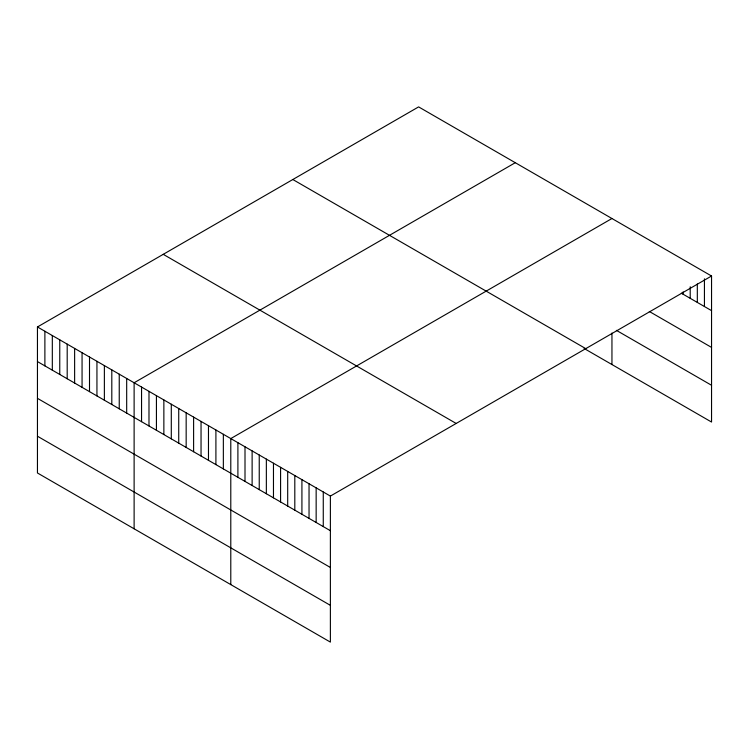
<?xml version="1.0" encoding="UTF-8"?>
<svg xmlns="http://www.w3.org/2000/svg" width="749" height="749" viewBox="0 0 749 749"><rect width="100%" height="100%" fill="white"/><g stroke="black" fill="none" stroke-linecap="round" stroke-linejoin="round"><path stroke-width="1.12" d="M37.45 326.957L330.384 496.081L330.384 642.108L37.45 472.984L37.45 326.957L418.616 106.892L711.55 276.016L711.55 422.043L584.07 348.444M515.284 162.702L134.118 382.767L134.118 528.794M611.952 218.511L230.786 438.577L230.786 584.604M330.384 496.081L711.55 276.016M681.318 293.187L711.55 310.638M649.299 311.462L711.55 347.405M616.399 330.346L711.55 385.276M292.831 179.517L585.765 348.631M163.235 254.332L456.169 423.457M37.45 361.58L330.384 530.704M37.45 398.346L330.384 567.47M37.45 436.227L330.384 605.342M704.434 278.834L704.434 306.528M697.319 283.955L697.319 302.427M690.204 286.773L690.204 298.317M683.097 291.904L683.097 294.207M611.952 333.033L611.952 364.538M323.268 491.971L323.268 526.594M316.153 487.861L316.153 522.493M309.037 483.76L309.037 518.383M301.922 479.65L301.922 514.273M294.806 475.54L294.806 510.172M287.691 471.439L287.691 506.062M280.585 467.329L280.585 501.952M273.469 463.219L273.469 497.851M266.354 459.118L266.354 493.741M259.238 455.008L259.238 489.631M252.123 450.898L252.123 485.53M245.007 446.797L245.007 481.42M237.901 442.687L237.901 477.31M223.352 434.289L223.352 468.911M215.909 429.992L215.909 464.614M208.475 425.704L208.475 460.326M201.041 421.406L201.041 456.029M193.607 417.109L193.607 451.741M186.164 412.821L186.164 447.443M178.73 408.523L178.73 443.155M171.296 404.235L171.296 438.858M163.862 399.938L163.862 434.57M156.429 395.65L156.429 430.272M148.985 391.353L148.985 425.984M141.552 387.064L141.552 421.687M126.684 378.479L126.684 413.102M119.241 374.182L119.241 408.804M111.807 369.894L111.807 404.516M104.373 365.596L104.373 400.219M96.939 361.299L96.939 395.931M89.505 357.011L89.505 391.633M82.062 352.713L82.062 387.345M74.628 348.425L74.628 383.048M67.195 344.128L67.195 378.76M59.761 339.84L59.761 374.463M52.318 335.543L52.318 370.175M44.884 331.255L44.884 365.877"/></g></svg>
